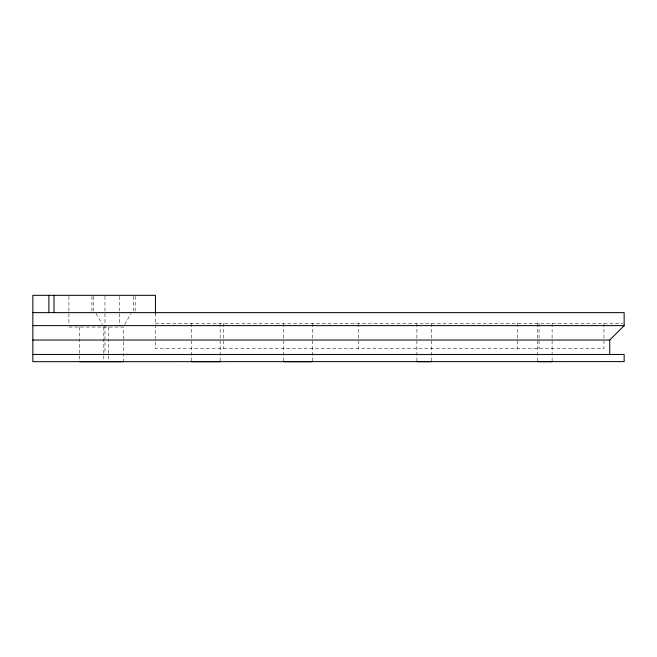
<?xml version="1.0" encoding="UTF-8"?>
<svg xmlns="http://www.w3.org/2000/svg" width="657" height="657" viewBox="0 0 657 657"><rect width="100%" height="100%" fill="white"/><g stroke="black" fill="none" stroke-linecap="round" stroke-linejoin="round"><path stroke-width="0.49" stroke-dasharray="3.29 2.46" d="M124.748 324.509L131.088 313.479M155.454 323.449L623.123 323.449M68.911 327.055L123.278 327.055L123.278 361.678M96.004 313.479L102.344 324.509M603.955 323.449L603.955 348.695L155.454 348.695L155.454 312.633M552.11 323.449L552.11 361.678M539.052 323.449L539.052 348.695M537.689 323.449L537.689 361.678M517.412 323.449L517.412 348.695M431.304 323.449L431.304 361.678M416.883 323.449L416.883 361.678M358.755 323.449L358.755 348.695M312.305 323.449L312.305 361.678M283.463 323.449L283.463 361.678M223.536 323.449L223.536 348.695M220.136 323.449L220.136 361.678M191.294 323.449L191.294 361.678M135.178 296.34L135.178 312.633M133.741 296.34L133.741 312.633M119.393 296.348L119.393 326.094M108.577 327.055L108.577 361.678M104.972 296.348L104.972 354.46M103.806 327.055L103.806 361.678M93.351 296.34L93.351 312.633M91.906 296.34L91.906 312.633M79.727 327.055L79.727 361.678M68.911 296.348L68.911 324.172"/><path stroke-width="0.99" d="M32.85 340.039L609.729 340.039L624.15 325.617L624.15 312.633L32.85 312.633M32.85 325.617L624.15 325.617M32.85 354.46L624.15 354.46L624.15 361.596L32.85 361.678L32.85 295.322L155.454 295.322L155.454 313.405M79.727 361.678L123.278 361.678M191.294 361.678L220.136 361.678M283.463 361.678L312.305 361.678M416.883 361.678L431.304 361.678M537.689 361.678L552.11 361.678M609.729 340.039L609.729 354.46M54.014 295.322L54.014 312.633M48.873 295.322L48.873 312.633"/></g></svg>
